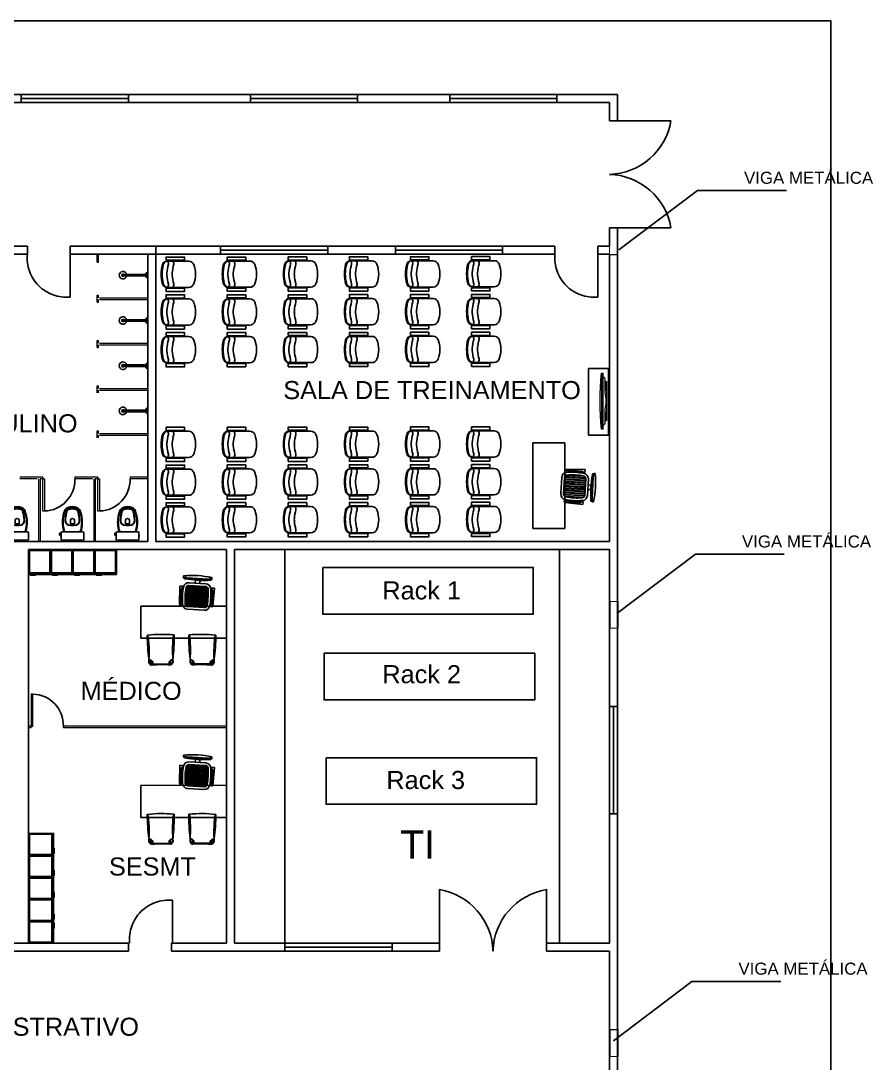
# Model space of a CAD drawing. Header units: metres. Extents: x 257 to 767, y -173 to 1.
# Drawn here: x 637.61 to 653.51, y -97.97 to -78.5 of the extents above; entities that cross this region are included whole.
import ezdxf

# ---------------------------------------------------------------- set-up
doc = ezdxf.new("R2010")
doc.units = ezdxf.units.M
doc.header["$LTSCALE"] = 10
for name, pattern in [('ACAD_ISO02W100', [15, 12, -3]), ('HIDDEN', [0.375, 0.25, -0.125]), ('HIDDEN2', [4.7625, 3.175, -1.5875]), ('TRACEJADAX2', [38.1, 25.4, -12.7])]:
    doc.linetypes.add(name, pattern=pattern)
doc.layers.get('0').update_dxf_attribs({"color": 254})
for name, color, linetype in [('01-SANIT', 254, 'Continuous'), ('02-SANIT', 7, 'Continuous'), ('A_METAL', 93, 'Continuous'), ('CADEIRA', 7, 'Continuous'), ('ELETEXTO LUMINÁRIAS', 254, 'Continuous'), ('ESQ', 254, 'Continuous'), ('exq. externa', 2, 'Continuous'), ('mancha', 7, 'Continuous'), ('Parede', 254, 'Continuous'), ('vista', 7, 'Continuous')]:
    doc.layers.add(name, color=color, linetype=linetype)
for name, color, linetype, lineweight in [('DIVISORIA', 254, 'Continuous', 9), ('estofado', 7, 'Continuous', 25), ('Mobiliário', 7, 'Continuous', 0), ('Todas em Vista', 8, 'Continuous', 20)]:
    doc.layers.add(name, color=color, linetype=linetype, lineweight=lineweight)
doc.layers.add('Janelas', color=254, linetype='Continuous', plot=False)
doc.layers.add('Portas', color=254, linetype='ACAD_ISO02W100', plot=False)
doc.styles.add('ARIAL', font='')
doc.styles.get('ARIAL').set_extended_font_data('Arial')

# ---------------------------------------------------------------- blocks, each defined once
blk = doc.blocks.new('VSA-1')
at = {"layer": '01-SANIT', "color": 254}
blk.add_lwpolyline([(-0.155, 0.188, 0.003849), (-0.165, 0.223, -0.027799), (-0.18, 0.313, -0.018883), (-0.183, 0.351, -0.033646), (-0.182, 0.399, -0.016781), (-0.18, 0.426, -0.015438), (-0.172, 0.488, -0.023716), (-0.154, 0.561, -0.013571), (-0.146, 0.586, -0.02186), (-0.139, 0.605, -0.173345), (-0.095, 0.648, -0.045814), (-0.067, 0.656, -0.024058), (-0.055, 0.659, -0.042614), (-0.029, 0.663, -0.066108), (-0.023, 0.664, -0.047154), (0, 0.664, -0.047154), (0.023, 0.664, -0.066108), (0.029, 0.663, -0.042614), (0.055, 0.659, -0.024058), (0.067, 0.656, -0.045814), (0.095, 0.648, -0.173345), (0.139, 0.605, -0.02186), (0.146, 0.586, -0.013571), (0.154, 0.561, -0.023716), (0.172, 0.488, -0.015438), (0.18, 0.426, -0.016781), (0.182, 0.399, -0.033646), (0.183, 0.351, -0.018883), (0.18, 0.313, -0.027799), (0.165, 0.223, 0.003849), (0.155, 0.188)], format="xyb", dxfattribs=at)
for points in [[(0, 0.306, 0.041331), (0.061, 0.311, 0.129345), (0.104, 0.328, 0.234638), (0.14, 0.4, 0.044666), (0.132, 0.501, 0.031515), (0.114, 0.581, 0.151063), (0.095, 0.614, 0.148094), (0.059, 0.634, 0.031073), (0.045, 0.636, 0.035055), (0, 0.641, 0.035055), (-0.045, 0.636, 0.031073), (-0.059, 0.634, 0.148094), (-0.095, 0.614, 0.151063), (-0.114, 0.581, 0.031515), (-0.132, 0.501, 0.044666), (-0.14, 0.4, 0.234638), (-0.104, 0.328, 0.129345), (-0.061, 0.311, 0.041331)], [(0, 0.312, -0.041434), (-0.06, 0.316, -0.129651), (-0.1, 0.332, -0.234583), (-0.134, 0.4, -0.044678), (-0.126, 0.5, -0.031614), (-0.108, 0.58, -0.152477), (-0.091, 0.61, -0.148725), (-0.057, 0.628, -0.031624), (-0.044, 0.63, -0.035113), (0, 0.635, -0.035113), (0.044, 0.63, -0.031624), (0.057, 0.628, -0.148725), (0.091, 0.61, -0.152477), (0.108, 0.58, -0.031614), (0.126, 0.5, -0.044678), (0.135, 0.4, -0.234583), (0.1, 0.332, -0.129651), (0.06, 0.316, -0.041434)], [(0.04, 0.341), (0.04, 0.406, 0.164444), (0.032, 0.43, 0.245936), (0, 0.445, 0.245936), (-0.032, 0.43, 0.164444), (-0.04, 0.406), (-0.04, 0.341, 0.108885)]]:
    blk.add_lwpolyline(points, format="xyb", close=True, dxfattribs=at)
for points in [[(-0.224, 0.108), (-0.224, 0.1), (-0.224, 0.092)], [(-0.222, 0.091), (-0.222, 0.109)], [(0.222, 0.119), (0.222, 0.15)], [(0.222, 0.091), (0.222, 0.109)], [(0.225, 0.108), (0.225, 0.1), (0.225, 0.092)], [(0.236, 0.119), (0.236, 0.135), (0.236, 0.15)]]:
    blk.add_lwpolyline(points, dxfattribs=at)
at = {"layer": '02-SANIT', "color": 254}
blk.add_lwpolyline([(0.167, 0.185, -0.003882), (0.177, 0.22, 0.024258), (0.191, 0.3, 0.02486), (0.195, 0.35, 0.033324), (0.194, 0.4, 0.02486), (0.191, 0.44, 0.012268), (0.184, 0.49, 0.015806), (0.173, 0.54, 0.026699), (0.157, 0.59, 0.021919), (0.15, 0.61, 0.174675), (0.1, 0.658, 0.045452), (0.07, 0.668, 0.022856), (0.057, 0.671, 0.041289), (0.03, 0.675, 0.052091), (0.023, 0.676, 0.04333), (0, 0.676, 0.04333), (-0.023, 0.676, 0.052091), (-0.03, 0.675, 0.041289), (-0.057, 0.671, 0.022856), (-0.07, 0.668, 0.045452), (-0.1, 0.658, 0.174675), (-0.149, 0.61, 0.021919), (-0.157, 0.59, 0.026699), (-0.172, 0.54, 0.015806), (-0.184, 0.49, 0.012268), (-0.191, 0.44, 0.02486), (-0.194, 0.4, 0.033324), (-0.194, 0.35, 0.02486), (-0.19, 0.3, 0.024258), (-0.176, 0.22, -0.003882), (-0.167, 0.185)], format="xyb", dxfattribs=at)
blk.add_lwpolyline([(0, 0.185), (-0.205, 0.185, 0.059373), (-0.21, 0.184, 0.333509), (-0.222, 0.169), (-0.222, 0.15), (-0.222, 0.119), (-0.222, 0.109), (-0.225, 0.109, 0.252251), (-0.225, 0.109, 0.160103), (-0.228, 0.1, 0.160103), (-0.225, 0.091, 0.252251), (-0.225, 0.091), (-0.222, 0.091), (-0.222, 0.032, 0.327853), (-0.207, 0.015, 0.087637), (-0.204, 0.015), (0, 0.015), (0.204, 0.015, 0.087637), (0.207, 0.015, 0.327853), (0.222, 0.032), (0.222, 0.091), (0.225, 0.091, 0.252251), (0.225, 0.091, 0.160103), (0.228, 0.1, 0.160103), (0.225, 0.109, 0.252251), (0.225, 0.109), (0.222, 0.109), (0.222, 0.119), (0.236, 0.119), (0.236, 0.117), (0.252, 0.117), (0.252, 0.135), (0.252, 0.153), (0.236, 0.153), (0.236, 0.15), (0.222, 0.15), (0.222, 0.169, 0.333509), (0.21, 0.184, 0.059373), (0.205, 0.185)], format="xyb", close=True, dxfattribs=at)
blk = doc.blocks.new('CH')
at = {"layer": '01-SANIT'}
for p, q in [((-0.01, 0.328), (-0.01, 0.028)), ((0.01, 0.328), (0.01, 0.028)), ((-0.015, 0.028), (-0.04, 0.008)), ((0.04, 0.008), (-0.04, 0.008)), ((-0.04, 0.008), (-0.04, 0)), ((0.04, 0), (-0.04, 0)), ((0.015, 0.028), (-0.015, 0.028)), ((0.015, 0.028), (0.04, 0.008)), ((0.04, 0.008), (0.04, 0))]:
    blk.add_line(p, q, dxfattribs=at)
for radius, start, end in [(0.05, 281.537, 258.463), (0.015, 311.8103, 228.1897), (0.01, 0, 180)]:
    blk.add_arc((0, 0.328), radius, start, end, dxfattribs=at)
blk = doc.blocks.new('Cad Modulado')
at = {"layer": 'estofado', "color": 254, "ltscale": 0.1}
for p, q in [((-0.265, 0.62), (-0.265, 0.597)), ((-0.197, 0.587), (0.197, 0.587)), ((0.265, 0.597), (0.265, 0.62)), ((-0.326, 0.424), (-0.312, 0.087)), ((-0.222, 0.573), (-0.227, 0.566)), ((0.155, 0.498), (-0.155, 0.498)), ((0.155, 0.448), (-0.155, 0.448)), ((-0.042, 0.554), (-0.042, 0.498)), ((0.042, 0.554), (0.042, 0.498)), ((0.222, 0.573), (0.227, 0.566)), ((0.326, 0.424), (0.312, 0.087)), ((-0.296, 0.381), (-0.294, 0.093)), ((-0.276, 0.381), (-0.296, 0.381)), ((-0.276, 0.306), (-0.264, 0.306)), ((-0.276, 0.256), (-0.265, 0.256)), ((0.276, 0.306), (0.264, 0.306)), ((0.276, 0.256), (0.265, 0.256)), ((0.276, 0.381), (0.296, 0.381)), ((0.296, 0.381), (0.294, 0.093)), ((-0.155, 0.05), (0.155, 0.05)), ((-0.155, 0), (0.155, 0))]:
    blk.add_line(p, q, dxfattribs=at)
at = {"layer": 'estofado', "color": 254, "lineweight": 5, "ltscale": 0.1}
for p, q in [((-0.201, 0.58), (-0.201, 0.563)), ((-0.194, 0.429), (-0.194, 0.069)), ((-0.178, 0.58), (-0.178, 0.561)), ((-0.171, 0.44), (-0.171, 0.053)), ((-0.16, 0.58), (-0.16, 0.559)), ((-0.16, 0.44), (-0.16, 0.05)), ((-0.136, 0.58), (-0.136, 0.558)), ((-0.136, 0.44), (-0.136, 0.05)), ((-0.118, 0.58), (-0.118, 0.557)), ((-0.118, 0.44), (-0.118, 0.05)), ((-0.095, 0.58), (-0.095, 0.556)), ((-0.095, 0.44), (-0.095, 0.05)), ((-0.077, 0.58), (-0.077, 0.555)), ((-0.077, 0.44), (-0.077, 0.05)), ((-0.054, 0.58), (-0.054, 0.554)), ((-0.054, 0.44), (-0.054, 0.05)), ((-0.036, 0.58), (-0.036, 0.554)), ((-0.036, 0.44), (-0.036, 0.05)), ((-0.013, 0.58), (-0.013, 0.554)), ((-0.013, 0.44), (-0.013, 0.05)), ((0.005, 0.58), (0.005, 0.553)), ((0.005, 0.44), (0.005, 0.05)), ((0.029, 0.58), (0.029, 0.554)), ((0.029, 0.44), (0.029, 0.05)), ((0.047, 0.58), (0.047, 0.554)), ((0.047, 0.44), (0.047, 0.05)), ((0.07, 0.58), (0.07, 0.555)), ((0.07, 0.44), (0.07, 0.05)), ((0.088, 0.58), (0.088, 0.555)), ((0.088, 0.44), (0.088, 0.05)), ((0.111, 0.58), (0.111, 0.556)), ((0.111, 0.44), (0.111, 0.05)), ((0.129, 0.58), (0.129, 0.557)), ((0.129, 0.44), (0.129, 0.05)), ((0.153, 0.58), (0.153, 0.559)), ((0.153, 0.44), (0.153, 0.05)), ((0.171, 0.58), (0.171, 0.56)), ((0.171, 0.44), (0.171, 0.053)), ((0.194, 0.58), (0.194, 0.562)), ((0.194, 0.429), (0.194, 0.069))]:
    blk.add_line(p, q, dxfattribs=at)
at = {"layer": 'estofado', "color": 254, "ltscale": 0.1}
for points in [[(-0.276, 0.087), (-0.276, 0.424), (-0.326, 0.424)], [(0.276, 0.087), (0.276, 0.424), (0.326, 0.424)]]:
    blk.add_lwpolyline(points, dxfattribs=at)
for centre, radius, start, end in [((0, -1.205), 1.844, 81.7371, 98.2629), ((-0.235, 0.597), 0.03, 180, 263.5819), ((-0.197, 0.557), 0.03, 90, 147.8844), ((0.197, 0.557), 0.03, 32.1156, 90), ((0.235, 0.597), 0.03, 276.4181, 0), ((0.923, 0.249), 1.188, 172.1339, 187.8661), ((-0.155, 0.398), 0.1, 90, 172.1339), ((0, 2.686), 2.132, 263.5819, 276.4181), ((0.923, 0.249), 1.138, 172.1339, 187.8661), ((-0.155, 0.398), 0.05, 90, 172.1339), ((0.155, 0.398), 0.1, 7.8661, 90), ((0.155, 0.398), 0.05, 7.8661, 90), ((-0.923, 0.249), 1.138, 352.1339, 7.8661), ((-0.923, 0.249), 1.188, 352.1339, 7.8661), ((-0.294, 0.093), 0.0194, 197.8808, 342.1823), ((-0.283, 0.096), 0.0114, 194.1619, 310.2027), ((-0.155, 0.1), 0.1, 187.8661, 270), ((-0.155, 0.1), 0.05, 187.8661, 270), ((0.155, 0.1), 0.05, 270, 352.1339), ((0.155, 0.1), 0.1, 270, 352.1339), ((0.283, 0.096), 0.0114, 229.7973, 345.8381), ((0.294, 0.093), 0.0194, 197.8177, 342.1192)]:
    blk.add_arc(centre, radius, start, end, dxfattribs=at)
at = {"layer": 'estofado', "color": 254, "linetype": 'HIDDEN2', "ltscale": 0.1}
for centre, start, end in [((-0.275, 0.621), 291.9939, 4.4044), ((0.275, 0.621), 175.5956, 248.0061)]:
    blk.add_arc(centre, 0.0482, start, end, dxfattribs=at)
at = {"layer": 'estofado', "color": 254, "lineweight": 5, "ltscale": 0.1}
for centre, start, end in [((-0.189, 0.575), 23.0598, 156.9402), ((-0.148, 0.575), 23.0598, 156.9402), ((-0.107, 0.575), 23.0598, 156.9402), ((-0.065, 0.575), 23.0598, 156.9402), ((-0.024, 0.575), 23.0598, 156.9402), ((0.017, 0.575), 23.0598, 156.9402), ((0.058, 0.575), 23.0598, 156.9402), ((0.1, 0.575), 23.0598, 156.9402), ((0.141, 0.575), 23.0598, 156.9402), ((0.182, 0.575), 23.0598, 156.9402), ((-0.182, 0.435), 23.0598, 45.8075), ((-0.148, 0.435), 23.0598, 156.9402), ((-0.107, 0.435), 23.0598, 156.9402), ((-0.065, 0.435), 23.0598, 156.9402), ((-0.024, 0.435), 23.0598, 156.9402), ((0.017, 0.435), 23.0598, 156.9402), ((0.058, 0.435), 23.0598, 156.9402), ((0.1, 0.435), 23.0598, 156.9402), ((0.141, 0.435), 23.0598, 156.9402), ((0.182, 0.435), 134.1925, 156.9402)]:
    blk.add_arc(centre, 0.0126, start, end, dxfattribs=at)
blk = doc.blocks.new('Cad. Senia')
at = {"layer": 'estofado', "color": 254}
for p, q in [((-0.229, -0.109), (-0.229, -0.032)), ((0.221, -0.109), (0.221, -0.032))]:
    blk.add_line(p, q, dxfattribs=at)
at = {"layer": 'estofado', "color": 254, "lineweight": 5}
for p, q in [((-0.224, -0.041), (-0.224, -0.086)), ((-0.213, -0.037), (-0.213, -0.08)), ((-0.209, -0.033), (-0.209, -0.079)), ((-0.205, -0.025), (-0.205, -0.078)), ((-0.192, -0.003), (-0.192, -0.071)), ((-0.183, -0.001), (-0.183, -0.064)), ((-0.177, -0.003), (-0.177, -0.058)), ((-0.173, -0.004), (-0.173, -0.052)), ((-0.156, -0.009), (0.149, -0.009)), ((-0.154, -0.015), (0.147, -0.015)), ((0.166, -0.004), (0.166, -0.052)), ((0.17, -0.003), (0.17, -0.058)), ((0.176, -0.001), (0.176, -0.064)), ((0.216, -0.041), (0.216, -0.086))]:
    blk.add_line(p, q, dxfattribs=at)
at = {"layer": 'estofado', "color": 254}
for centre, radius, start, end in [((-0.184, -0.022), 0.0301, 0.381, 170.6364), ((-0.008, 1.961), 1.961, 265.1533, 275.3315), ((0.176, -0.022), 0.0301, 9.3636, 179.619), ((-0.228, -0.017), 0.0148, 267.798, 0.6437), ((-0.228, -0.017), 0.0248, 268.6861, 358.1644), ((-0.201, -0.117), 0.0392, 100.0419, 135.5243), ((-0.201, -0.117), 0.0292, 98.9228, 163.3973), ((-0.226, -0.019), 0.0629, 287.3637, 357.6931), ((-0.226, -0.019), 0.0729, 286.8053, 357.9028), ((-0.184, -0.022), 0.0201, 0.9579, 168.7063), ((0.219, -0.019), 0.0729, 182.0972, 253.1947), ((0.176, -0.022), 0.0201, 11.2937, 179.0421), ((0.219, -0.019), 0.0629, 182.3069, 252.6363), ((0.221, -0.017), 0.0248, 181.8356, 271.3139), ((0.193, -0.117), 0.0292, 16.6027, 81.0772), ((0.193, -0.117), 0.0392, 44.4757, 79.9581), ((0.221, -0.017), 0.0148, 179.3563, 272.202), ((-0.25, -0.547), 0.00429, 186.864, 332.3536), ((-0.004, 1.904), 2.468, 264.2649, 275.7351), ((0.243, -0.547), 0.00429, 207.6464, 353.136)]:
    blk.add_arc(centre, radius, start, end, dxfattribs=at)
at = {"layer": 'estofado', "color": 254, "extrusion": (0, 0, -1)}
for centre, major_axis, ratio, start_param, end_param in [((-0.219, -0.333), (0.019, 0.331), 0.090939, 4.001445, 5.449936), ((0.246, -0.33), (-0.011, 0.26), 0.115055, 3.718667, 5.73257)]:
    blk.add_ellipse(centre, major_axis=major_axis, ratio=ratio, start_param=start_param, end_param=end_param, dxfattribs=at)
at = {"layer": 'estofado', "color": 254}
for centre, major_axis, ratio, start_param, end_param in [((-0.254, -0.33), (0.011, 0.26), 0.115055, 3.718667, 5.73257), ((0.212, -0.333), (-0.019, 0.331), 0.090939, 4.001445, 5.449936)]:
    blk.add_ellipse(centre, major_axis=major_axis, ratio=ratio, start_param=start_param, end_param=end_param, dxfattribs=at)
blk = doc.blocks.new('A$C0F3E728D')
at = {"color": 254}
for p, q in [((0.366, 0.563), (0.752, 2.115)), ((0.752, 2.115), (1.334, 1.971)), ((1.334, 1.971), (0.948, 0.418)), ((0.366, 0.563), (0.948, 0.418))]:
    blk.add_line(p, q, dxfattribs=at)
at = {"layer": 'estofado', "color": 254, "xscale": -1, "rotation": 72.59883727794329}
blk.add_blockref('Cad Modulado', (0.68, 1.542), dxfattribs=at)
at = {"layer": 'Mobiliário', "color": 254, "lineweight": 5, "rotation": 255.4117714221913}
blk.add_blockref('Cad. Senia', (1.7, 1.404), dxfattribs=at)
at = {"layer": 'Mobiliário', "color": 254, "lineweight": 5, "xscale": -1, "rotation": 256.6424114282887}
blk.add_blockref('Cad. Senia', (1.517, 0.668), dxfattribs=at)
blk = doc.blocks.new('Armario 1 modulo')
at = {"layer": 'exq. externa', "color": 254}
for p, q in [((0.466, 0.395), (0.015, 0.395)), ((0.015, 0.395), (0.015, 0.015)), ((0.433, 0.395), (0.433, 0.015)), ((0.45, 0.395), (0.45, 0.015)), ((0.015, 0.015), (0.466, 0.015))]:
    blk.add_line(p, q, dxfattribs=at)
for points in [[(0, 0), (0.466, 0), (0.466, 0.41), (0, 0.41)], [(0.469, 0.278), (0.477, 0.278), (0.477, 0.376), (0.469, 0.376)]]:
    blk.add_lwpolyline(points, close=True, dxfattribs=at)
blk = doc.blocks.new('35S66S7401')
at = {"color": 9}
for points in [[(-0.26, 0.599), (-0.32, 0.599), (-0.32, 0.254), (-0.26, 0.254)], [(0.26, 0.599), (0.32, 0.599), (0.32, 0.254), (0.26, 0.254)]]:
    blk.add_lwpolyline(points, close=True, dxfattribs=at)
blk.add_lwpolyline([(-0.18, 0.083, 0.181476), (0.18, 0.083, 0.312558), (0.245, 0.176), (0.245, 0.584, 0.34754), (0.178, 0.669, 0.059745), (0, 0.69, 0.059745), (-0.178, 0.669, 0.34754), (-0.245, 0.584), (-0.245, 0.176, 0.312558)], format="xyb", close=True, dxfattribs=at)
for points in [[(0.245, 0.584, 0.272556), (0.174, 0.653, 0.059776), (0, 0.674, 0.059776), (-0.174, 0.653, 0.272556), (-0.245, 0.584, 0.278118)], [(0.245, 0.584, -0.342833), (0.186, 0.557, 0.037263), (0.02, 0.586, 0.049093), (-0.02, 0.586, 0.037263), (-0.186, 0.557, -0.342833), (-0.245, 0.584)], [(0.245, 0.484, -0.342833), (0.186, 0.456, 0.037263), (0.02, 0.485, 0.049093), (-0.02, 0.485, 0.037263), (-0.186, 0.456, -0.342833), (-0.245, 0.484)]]:
    blk.add_lwpolyline(points, format="xyb", dxfattribs=at)
blk = doc.blocks.new('PLASMA 2')
at = {"layer": 'Todas em Vista'}
h = blk.add_hatch(dxfattribs=at)
h.set_pattern_fill('_USER,_O', color=256, scale=0.008, double=1, pattern_type=0)
h.set_pattern_definition([(360, (-4.134502, -6.848382), (0, 0.008), []), (90, (-4.134502, -6.848382), (-0.008, 0), [])])
h.paths.add_polyline_path([(-0.21, -0.097), (-0.362, -0.097), (-0.362, -0.111), (-0.21, -0.111)])
h = blk.add_hatch(dxfattribs=at)
h.set_pattern_fill('_USER,_O', color=256, scale=0.008, double=1, pattern_type=0)
h.set_pattern_definition([(180, (4.134502, -6.848382), (0, 0.008), []), (90, (4.134502, -6.848382), (0.008, 0), [])])
h.paths.add_polyline_path([(0.21, -0.097), (0.362, -0.097), (0.362, -0.111), (0.21, -0.111)])
for p, q in [((-0.535, -0.022), (-0.535, -0.055)), ((-0.535, -0.022), (0.535, -0.022)), ((0.535, -0.055), (-0.535, -0.055)), ((-0.467, -0.055), (-0.436, -0.088)), ((-0.436, -0.088), (-0.164, -0.088)), ((-0.372, -0.088), (-0.372, -0.12)), ((-0.372, -0.12), (0.372, -0.12)), ((0.164, -0.088), (0.436, -0.088)), ((0.372, -0.088), (0.372, -0.12)), ((0.467, -0.055), (0.436, -0.088)), ((0.535, -0.055), (0.535, -0.022))]:
    blk.add_line(p, q, dxfattribs=at)
for points in [[(-0.362, -0.097), (-0.21, -0.097), (-0.21, -0.111), (-0.362, -0.111)], [(0.362, -0.097), (0.21, -0.097), (0.21, -0.111), (0.362, -0.111)]]:
    blk.add_lwpolyline(points, close=True, dxfattribs=at)
for centre, radius, start, end in [((0, -6.666), 6.666, 85.3965, 94.6035), ((0, 0.618), 0.724, 256.9449, 283.0551)]:
    blk.add_arc(centre, radius, start, end, dxfattribs=at)

msp = doc.modelspace()

# ---------------------------------------------------------------- linework, layer by layer
at = {"color": 254}
for p, q in [((648.591, -80.03), (648.592, -80.371)), ((650.235, -81.672), (648.771, -82.781)), ((651.895, -81.672), (650.235, -81.672)), ((648.592, -82.714), (648.594, -82.371)), ((625.456, -82.714), (637.728, -82.714)), ((638.528, -82.714), (640.124, -82.714)), ((640.124, -88.229), (640.124, -82.714)), ((640.124, -82.714), (647.576, -82.714)), ((648.376, -82.714), (648.592, -82.714)), ((628.695, -82.864), (637.728, -82.864)), ((638.528, -82.864), (639.974, -82.864)), ((639.974, -82.864), (639.974, -88.229)), ((639.974, -82.864), (647.576, -82.864)), ((648.376, -82.864), (648.593, -82.864)), ((647.162, -87.984), (647.162, -86.384)), ((647.762, -86.384), (647.162, -86.384)), ((647.762, -86.384), (647.762, -87.984)), ((647.762, -87.984), (647.162, -87.984)), ((637.751, -95.73), (637.751, -88.379)), ((641.446, -88.379), (641.446, -95.73)), ((641.596, -95.73), (641.596, -88.379)), ((650.196, -88.466), (648.731, -89.575)), ((651.855, -88.466), (650.196, -88.466)), ((641.446, -90.73), (641.446, -95.73)), ((648.596, -90.73), (648.596, -95.73)), ((639.619, -95.73), (638.419, -95.73)), ((639.619, -95.88), (639.619, -95.73)), ((641.446, -95.73), (640.419, -95.73)), ((641.446, -95.73), (640.419, -95.73)), ((645.419, -95.73), (641.596, -95.73)), ((645.419, -95.88), (645.419, -95.73)), ((648.596, -95.73), (647.419, -95.73)), ((648.596, -95.73), (647.419, -95.73)), ((639.619, -95.88), (636.433, -95.88)), ((650.131, -96.445), (648.666, -97.554)), ((651.79, -96.445), (650.131, -96.445))]:
    msp.add_line(p, q, dxfattribs=at)
for points in [[(648.572, -86.24), (648.204, -86.24), (648.204, -84.997), (648.572, -84.997)], [(641.596, -88.379), (642.535, -88.379), (642.535, -95.73), (641.596, -95.73)], [(647.658, -88.379), (648.596, -88.379), (648.596, -95.73), (647.658, -95.73)]]:
    msp.add_lwpolyline(points, close=True, dxfattribs=at)
at = {"layer": 'A_METAL', "color": 254, "const_width": 0.02}
for points in [[(648.594, -82.871), (648.594, -82.371), (648.744, -82.371), (648.744, -82.871)], [(648.604, -89.847), (648.604, -89.347), (648.754, -89.347), (648.754, -89.847)], [(648.604, -97.847), (648.604, -97.347), (648.754, -97.347), (648.754, -97.847)]]:
    msp.add_lwpolyline(points, close=True, dxfattribs=at)
at = {"layer": 'DIVISORIA', "color": 254}
for p, q in [((639.029, -83.014), (639.059, -83.014)), ((639.029, -83.629), (639.059, -83.629)), ((639.074, -83.679), (639.974, -83.679)), ((639.074, -83.709), (639.974, -83.709)), ((639.029, -83.759), (639.059, -83.759)), ((639.029, -84.474), (639.059, -84.474)), ((639.029, -84.604), (639.059, -84.604)), ((639.074, -84.524), (639.974, -84.524)), ((639.074, -84.554), (639.974, -84.554)), ((639.029, -85.319), (639.059, -85.319)), ((639.074, -85.369), (639.974, -85.369)), ((639.074, -85.399), (639.974, -85.399)), ((639.029, -86.164), (639.059, -86.164)), ((639.074, -86.214), (639.974, -86.214)), ((639.074, -86.244), (639.974, -86.244)), ((637.913, -87.029), (637.586, -87.029)), ((637.913, -87.059), (637.586, -87.059)), ((638.016, -87.029), (637.886, -87.029)), ((638.016, -87.059), (637.966, -87.059)), ((638.944, -87.029), (638.616, -87.029)), ((638.944, -87.059), (638.616, -87.059)), ((639.046, -87.029), (638.916, -87.029)), ((639.046, -87.059), (638.996, -87.059)), ((639.974, -87.029), (639.646, -87.029)), ((639.974, -87.059), (639.646, -87.059)), ((637.801, -91.679), (637.751, -91.679)), ((641.446, -91.679), (638.401, -91.679)), ((637.801, -91.709), (637.751, -91.709)), ((641.446, -91.709), (638.401, -91.709))]:
    msp.add_line(p, q, dxfattribs=at)
for points in [[(639.029, -83.014), (639.029, -82.864)], [(639.059, -83.014), (639.059, -82.864)], [(639.029, -83.759), (639.029, -83.629)], [(639.059, -83.679), (639.059, -83.629)], [(639.059, -83.759), (639.059, -83.709)], [(639.029, -84.604), (639.029, -84.474)], [(639.059, -84.524), (639.059, -84.474)], [(639.059, -84.604), (639.059, -84.554)], [(639.029, -85.449), (639.029, -85.319)], [(639.059, -85.369), (639.059, -85.319)], [(639.059, -85.449), (639.059, -85.399)], [(639.029, -86.294), (639.029, -86.164)], [(639.059, -86.214), (639.059, -86.164)], [(639.059, -86.294), (639.059, -86.244)], [(637.936, -87.059), (637.936, -88.229)], [(637.966, -87.059), (637.966, -88.229)], [(638.016, -87.029), (638.016, -87.059)], [(638.616, -87.029), (638.616, -87.059)], [(638.966, -87.059), (638.966, -88.229)], [(638.996, -87.059), (638.996, -88.229)], [(639.046, -87.029), (639.046, -87.059)], [(639.646, -87.029), (639.646, -87.059)], [(637.801, -91.709), (637.801, -91.679)], [(638.401, -91.709), (638.401, -91.679)]]:
    msp.add_lwpolyline(points, dxfattribs=at)
for points in [[(638.046, -87.659), (638.016, -87.659), (638.016, -87.059), (638.046, -87.059)], [(639.076, -87.659), (639.046, -87.659), (639.046, -87.059), (639.076, -87.059)], [(637.831, -91.079), (637.801, -91.079), (637.801, -91.679), (637.831, -91.679)]]:
    msp.add_lwpolyline(points, close=True, dxfattribs=at)
at = {"layer": 'ELETEXTO LUMINÁRIAS', "color": 254}
for points in [[(619.548, -78.503), (652.726, -78.503), (652.726, -118.118), (619.548, -118.118)], [(643.243, -88.714), (647.172, -88.714), (647.172, -89.584), (643.243, -89.584)], [(643.268, -90.317), (647.197, -90.317), (647.197, -91.187), (643.268, -91.187)], [(643.305, -92.267), (647.234, -92.267), (647.234, -93.137), (643.305, -93.137)]]:
    msp.add_lwpolyline(points, close=True, dxfattribs=at)
at = {"layer": 'ESQ', "color": 254, "linetype": 'HIDDEN'}
for centre, start, end in [((638.031, -87.074), 271.4688, 1.4688), ((639.061, -87.074), 271.4688, 1.4688), ((637.816, -91.664), 358.5312, 88.5312)]:
    msp.add_arc(centre, 0.585, start, end, dxfattribs=at)
at = {"layer": 'Janelas', "color": 254}
for p, q in [((637.613, -79.88), (637.613, -80.03)), ((637.613, -79.88), (637.613, -79.955)), ((637.613, -79.88), (639.613, -79.88)), ((637.613, -79.955), (639.613, -79.955)), ((639.613, -80.03), (639.613, -79.88)), ((641.893, -79.88), (641.893, -80.03)), ((641.893, -79.88), (641.893, -79.955)), ((641.893, -79.88), (643.893, -79.88)), ((641.893, -79.955), (643.893, -79.955)), ((643.893, -80.03), (643.893, -79.88)), ((645.612, -79.88), (645.612, -80.03)), ((645.612, -79.88), (645.612, -79.955)), ((645.612, -79.88), (647.612, -79.88)), ((645.612, -79.955), (647.612, -79.955)), ((647.612, -80.03), (647.612, -79.88)), ((637.613, -80.03), (639.613, -80.03)), ((641.893, -80.03), (643.893, -80.03)), ((645.612, -80.03), (647.612, -80.03)), ((641.336, -82.714), (641.336, -82.864)), ((641.336, -82.714), (641.336, -82.789)), ((641.336, -82.714), (643.336, -82.714)), ((643.336, -82.864), (643.336, -82.714)), ((644.598, -82.714), (644.598, -82.864)), ((644.598, -82.714), (644.598, -82.789)), ((644.598, -82.714), (646.598, -82.714)), ((646.598, -82.864), (646.598, -82.714)), ((641.336, -82.789), (643.336, -82.789)), ((641.336, -82.864), (643.336, -82.864)), ((644.598, -82.789), (646.598, -82.789)), ((644.598, -82.864), (646.598, -82.864)), ((648.746, -91.313), (648.596, -91.313)), ((648.596, -91.313), (648.596, -93.313)), ((648.746, -91.313), (648.671, -91.313)), ((648.671, -91.313), (648.671, -93.313)), ((648.746, -91.313), (648.746, -93.313)), ((648.596, -93.313), (648.746, -93.313)), ((642.535, -95.73), (642.535, -95.88)), ((642.535, -95.73), (642.535, -95.805)), ((642.535, -95.73), (644.535, -95.73)), ((644.535, -95.88), (644.535, -95.73)), ((642.535, -95.805), (644.535, -95.805)), ((642.535, -95.88), (644.535, -95.88))]:
    msp.add_line(p, q, dxfattribs=at)
at = {"layer": 'Parede', "color": 254}
for p, q in [((648.741, -79.88), (623.448, -79.88)), ((648.74, -79.88), (648.74, -80.371)), ((648.591, -80.03), (623.452, -80.03)), ((648.741, -80.371), (648.591, -80.371)), ((648.741, -80.371), (648.592, -80.371)), ((648.594, -82.371), (648.741, -82.371)), ((648.744, -82.714), (648.743, -82.371)), ((637.728, -82.864), (637.728, -82.714)), ((638.528, -82.864), (638.528, -82.714)), ((647.576, -82.864), (647.576, -82.714)), ((648.376, -82.864), (648.376, -82.714)), ((648.746, -91.313), (648.741, -82.714)), ((648.591, -84.629), (648.591, -82.864)), ((648.596, -88.229), (648.591, -84.629)), ((639.974, -88.229), (628.695, -88.229)), ((641.446, -88.379), (637.751, -88.379)), ((637.751, -88.379), (641.446, -88.379)), ((648.596, -88.229), (640.124, -88.229)), ((648.596, -88.379), (641.596, -88.379)), ((641.596, -88.379), (648.596, -88.379)), ((648.596, -88.88), (648.596, -88.379)), ((641.446, -90.879), (641.446, -88.683)), ((648.596, -90.879), (648.596, -88.683)), ((648.596, -95.73), (648.596, -92.141)), ((648.746, -96.089), (648.746, -93.313)), ((638.419, -95.73), (636.433, -95.73)), ((640.419, -95.73), (640.419, -95.88)), ((641.446, -95.73), (640.419, -95.73)), ((645.419, -95.73), (641.596, -95.73)), ((648.596, -95.73), (647.419, -95.73)), ((647.419, -95.73), (647.419, -95.88)), ((645.419, -95.88), (640.419, -95.88)), ((648.596, -95.88), (647.419, -95.88)), ((648.596, -96.089), (648.596, -95.88)), ((648.596, -98.391), (648.596, -95.88)), ((648.746, -96.089), (648.746, -98.63))]:
    msp.add_line(p, q, dxfattribs=at)
at = {"layer": 'Portas', "color": 254}
for p, q in [((648.741, -80.371), (649.741, -80.371)), ((645.419, -95.73), (645.419, -94.73)), ((647.419, -95.73), (647.419, -94.73)), ((640.435, -95.73), (640.435, -94.93))]:
    msp.add_line(p, q, dxfattribs=at)
at = {"layer": 'Portas', "color": 254, "linetype": 'TRACEJADAX2'}
msp.add_line((648.741, -82.371), (649.741, -82.371), dxfattribs=at)
at = {"layer": 'Portas', "color": 254, "linetype": 'ByBlock'}
for p, q in [((638.528, -82.864), (638.528, -83.664)), ((648.376, -82.864), (648.376, -83.664))]:
    msp.add_line(p, q, dxfattribs=at)
at = {"layer": 'Portas', "color": 254, "linetype": 'TRACEJADAX2'}
for centre, start, end in [((648.557, -80.171), 271.6162, 350.402), ((645.219, -95.914), 1.6162, 80.402)]:
    msp.add_arc(centre, 1.201, start, end, dxfattribs=at)
at = {"layer": 'Portas', "color": 254}
for centre, radius, start, end in [((648.557, -82.571), 1.201, 9.598, 88.3838), ((638.46, -82.932), 0.735, 174.6965, 275.3035), ((648.308, -82.932), 0.735, 174.6965, 275.3035), ((647.619, -95.914), 1.201, 99.598, 178.3838), ((640.367, -95.662), 0.735, 84.6965, 185.3035)]:
    msp.add_arc(centre, radius, start, end, dxfattribs=at)

# ---------------------------------------------------------------- block references
at = {"layer": 'CADEIRA', "color": 254, "xscale": -1, "rotation": 90.00000367456697}
for p in [(640.917, -83.236), (642.057, -83.235), (643.197, -83.233), (644.337, -83.231), (645.477, -83.23), (646.617, -83.228), (640.917, -83.941), (642.057, -83.94), (643.197, -83.938), (644.337, -83.937), (645.477, -83.935), (646.617, -83.934), (640.917, -84.646), (642.057, -84.645), (643.197, -84.643), (644.337, -84.642), (645.477, -84.64), (646.617, -84.639), (640.917, -86.415), (642.057, -86.413), (643.197, -86.412), (644.337, -86.41), (645.477, -86.408), (646.617, -86.407), (640.917, -87.12), (642.057, -87.118), (643.197, -87.117), (644.337, -87.115), (645.477, -87.114), (646.617, -87.112), (640.917, -87.825), (642.057, -87.823), (643.197, -87.822), (644.337, -87.82), (645.477, -87.819), (646.617, -87.817)]:
    msp.add_blockref('35S66S7401', p, dxfattribs=at)
at = {"layer": 'CADEIRA', "color": 254, "rotation": 90.000003674567}
for p in [(640.917, -83.236), (642.057, -83.235), (643.197, -83.233), (644.337, -83.231), (645.477, -83.23), (646.617, -83.228), (640.917, -83.941), (642.057, -83.94), (643.197, -83.938), (644.337, -83.937), (645.477, -83.935), (646.617, -83.934), (640.917, -84.646), (642.057, -84.645), (643.197, -84.643), (644.337, -84.642), (645.477, -84.64), (646.617, -84.639), (640.917, -86.415), (642.057, -86.413), (643.197, -86.412), (644.337, -86.41), (645.477, -86.408), (646.617, -86.407), (640.917, -87.12), (642.057, -87.118), (643.197, -87.117), (644.337, -87.115), (645.477, -87.114), (646.617, -87.112), (640.917, -87.825), (642.057, -87.823), (643.197, -87.822), (644.337, -87.82), (645.477, -87.819), (646.617, -87.817)]:
    msp.add_blockref('35S66S7401', p, dxfattribs=at)
at = {"layer": 'estofado', "color": 254, "xscale": -1, "rotation": 266.5717495402182}
msp.add_blockref('Cad Modulado', (647.694, -87.185), dxfattribs=at)
at = {"layer": 'exq. externa', "color": 254, "xscale": -1}
for p, rotation in [((638.161, -88.379), 90), ((638.571, -88.379), 90), ((638.981, -88.379), 90), ((639.391, -88.379), 90), ((637.751, -93.68), 180), ((637.751, -94.09), 180), ((637.751, -94.5), 180), ((637.751, -94.91), 180)]:
    msp.add_blockref('Armario 1 modulo', p, dxfattribs=dict(at, rotation=rotation))
at = {"layer": 'exq. externa', "color": 254}
msp.add_blockref('Armario 1 modulo', (637.751, -95.73), dxfattribs=at)
at = {"layer": 'mancha', "color": 254, "xscale": -1.412278986542333, "yscale": 1.412278986542333, "zscale": 1.412278986542333, "rotation": 90}
for p in [(639.974, -83.255), (639.974, -84.1), (639.974, -84.945), (639.974, -85.79)]:
    msp.add_blockref('CH', p, dxfattribs=at)
at = {"layer": 'mancha', "color": 254, "xscale": -0.9484710038573212, "yscale": 0.9484710038573212, "zscale": 0.9484710038573212}
for p in [(637.539, -88.221), (638.569, -88.221), (639.599, -88.221)]:
    msp.add_blockref('VSA-1', p, dxfattribs=at)
at = {"layer": 'Mobiliário', "color": 254, "xscale": -0.9788559499240816, "yscale": 0.9788559499240816, "zscale": 0.9788559499241442, "rotation": 90}
msp.add_blockref('PLASMA 2', (648.421, -85.605), dxfattribs=at)
at = {"layer": 'vista', "color": 254, "rotation": 283.9729122622749}
for p in [(639.212, -89.217), (639.212, -92.564)]:
    msp.add_blockref('A$C0F3E728D', p, dxfattribs=at)

# ---------------------------------------------------------------- texts
at = {"layer": 'ELETEXTO LUMINÁRIAS', "color": 254, "ltscale": 0.05, "style": 'ARIAL'}
for s, height, rotation, p in [('VIGA METÁLICA', 0.225, 0, (651.105, -81.547)), ('SALA DE TREINAMENTO ', 0.3375, 360, (642.505, -85.569)), ('BANHEIRO / VESTIÁRIO MASCULINO', 0.3375, 360, (630.361, -86.19)), ('VIGA METÁLICA', 0.225, 0, (651.066, -88.34)), ('Rack 1', 0.3375, 360, (644.355, -89.311)), ('Rack 2', 0.3375, 360, (644.355, -90.876)), ('MÉDICO', 0.3375, 360, (638.723, -91.187)), ('Rack 3', 0.3375, 360, (644.43, -92.852)), ('TI', 0.5253, 360, (644.687, -94.151)), ('SESMT', 0.3375, 360, (639.251, -94.468)), ('VIGA METÁLICA', 0.225, 0, (651.001, -96.32)), ('CIRCULAÇÃO ADMINISTRATIVO', 0.3375, 360, (632.582, -97.461))]:
    msp.add_text(s, height=height, rotation=rotation, dxfattribs=at).set_placement(p)

doc.saveas('drawing.dxf')
